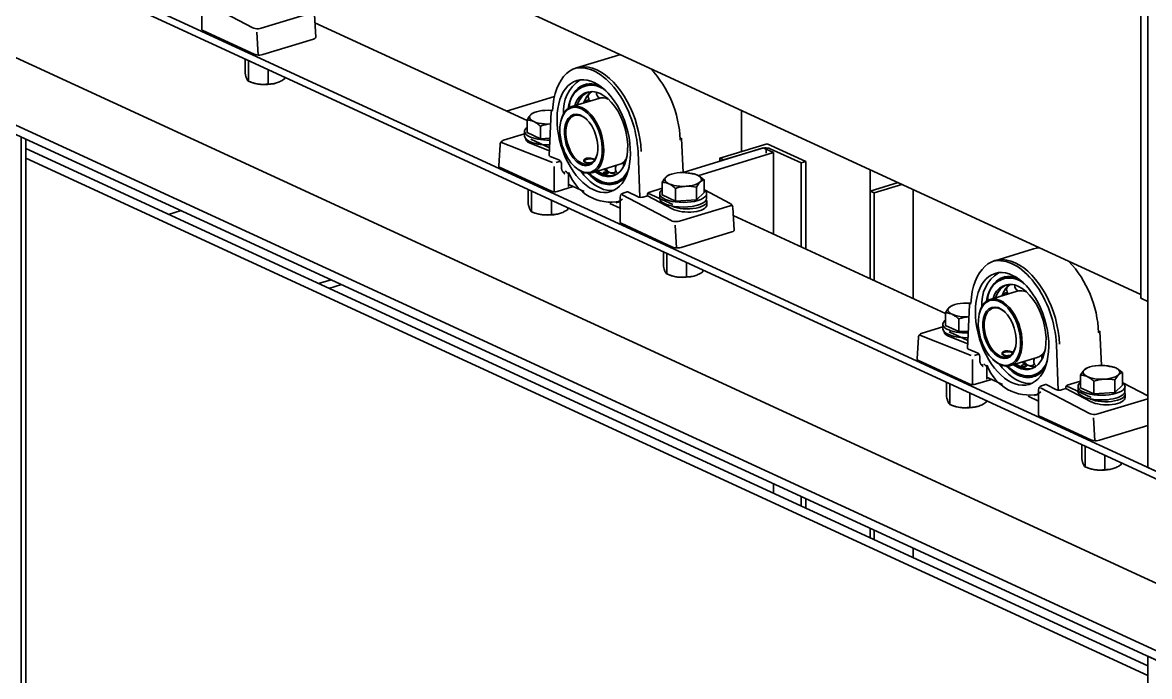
# Model space of a CAD drawing. Header units: millimetres. Extents: x -8400 to 8400, y -5940 to 5940.
# Drawn here: x 3929.8 to 4394.8, y 2509.1 to 2779.2 of the extents above; entities that cross this region are included whole.
import ezdxf

# ---------------------------------------------------------------- set-up
doc = ezdxf.new("R2010")
doc.units = ezdxf.units.MM
doc.layers.add('粗实线层', color=7, linetype='Continuous', lineweight=35)

msp = doc.modelspace()

# ---------------------------------------------------------------- linework, layer by layer
at = {"layer": '粗实线层', "linetype": 'Continuous', "lineweight": 35}
for points in [[(5429.862, 2115.853), (5429.862, 2117.75), (3411.605, 3048.757), (3411.605, 3046.86), (3411.713, 3046.127), (3412.025, 3045.541), (3412.506, 3045.166), (5429.848, 2114.581)], [(4447.29, 2571.004), (4394.178, 2595.504), (4394.178, 2985.441), (4447.29, 2960.941), (4447.29, 2571.004), (4479.92, 2580.974), (4479.92, 2625.956)], [(3458.919, 2980.673), (4426.231, 2534.459)], [(3415.693, 2976.684), (3413.26, 2975.485), (3412.732, 2975.131), (3412.27, 2974.628), (3411.911, 2974.017), (3411.683, 2973.345), (3411.605, 2972.668), (3411.605, 2970.77), (5429.862, 2039.763), (5429.862, 2041.661)], [(3412.133, 2974.427), (5430.389, 2043.419)], [(4391.296, 2938.288), (4391.296, 2665.333), (4394.178, 2664.003)], [(3931.174, 2879.085), (4391.286, 2666.838)], [(4004.681, 2787.655), (4024.803, 2777.043), (4025.284, 2776.846), (4025.865, 2776.703), (4026.505, 2776.624), (4027.162, 2776.613), (4027.792, 2776.671), (4028.352, 2776.796), (4049.235, 2783.177), (4049.606, 2783.318), (4049.892, 2783.489)], [(4138.043, 2738.679), (4050.469, 2779.076)], [(4027.006, 2765.765), (4026.461, 2775.166)], [(4021.637, 2764.178), (4021.637, 2758.216), (4021.808, 2757.557), (4021.981, 2756.956), (4022.067, 2756.681), (4022.155, 2756.424), (4022.243, 2756.186), (4022.332, 2755.969), (4022.354, 2755.918), (4022.376, 2755.868), (4022.387, 2755.844), (4022.398, 2755.82), (4022.409, 2755.796), (4022.42, 2755.773), (4022.464, 2755.684), (4022.508, 2755.6), (4022.596, 2755.449), (4022.683, 2755.319), (4022.855, 2755.114), (4023.026, 2754.975)], [(4023.026, 2763.236), (4022.937, 2763.584)], [(4023.554, 2763.304), (4023.026, 2763.236), (4023.026, 2754.975), (4024.033, 2754.571), (4025.048, 2754.228), (4025.559, 2754.082), (4026.074, 2753.956), (4026.591, 2753.849), (4027.112, 2753.764), (4028.382, 2753.628), (4029.695, 2753.578), (4031.011, 2753.614), (4032.291, 2753.735), (4033.496, 2753.937), (4034.588, 2754.216)], [(4174.41, 2765.36), (4158.355, 2760.455)], [(4176.792, 2765.783), (4175.583, 2765.642), (4174.41, 2765.361)], [(4031.197, 2759.768), (4031.197, 2753.806), (4030.193, 2753.69), (4029.178, 2753.637), (4028.666, 2753.638), (4028.151, 2753.659), (4027.892, 2753.677), (4027.632, 2753.7), (4027.567, 2753.707), (4027.502, 2753.714), (4027.437, 2753.722), (4027.372, 2753.729), (4027.242, 2753.746), (4027.112, 2753.764), (4025.667, 2754.04), (4024.412, 2754.426), (4023.872, 2754.631)], [(4037.979, 2756.64), (4037.979, 2755.879), (4037.564, 2755.615), (4037.144, 2755.363), (4037.038, 2755.302), (4036.932, 2755.242), (4036.826, 2755.184), (4036.721, 2755.126), (4036.509, 2755.013), (4036.297, 2754.905), (4035.871, 2754.703), (4035.445, 2754.52), (4035.018, 2754.357), (4034.588, 2754.216), (4034.158, 2754.095), (4033.725, 2753.995), (4033.671, 2753.984), (4033.617, 2753.974), (4033.563, 2753.964), (4033.509, 2753.954), (4033.402, 2753.935), (4033.294, 2753.917), (4033.08, 2753.886), (4032.868, 2753.86), (4032.445, 2753.822), (4032.025, 2753.801), (4031.61, 2753.797), (4031.197, 2753.806)], [(4035.205, 2754.426), (4035.237, 2754.438)], [(4162.693, 2753.881), (4160.691, 2752.765)], [(4149.294, 2748.597), (4129.585, 2742.575)], [(4158.645, 2745.147), (4159.232, 2746.538), (4159.941, 2747.768), (4160.763, 2748.82), (4161.688, 2749.683), (4162.705, 2750.344)], [(4158.745, 2745.177), (4159.283, 2746.44), (4159.923, 2747.569), (4160.657, 2748.55), (4161.48, 2749.375), (4162.381, 2750.035), (4163.352, 2750.522)], [(4164.74, 2750.667), (4163.71, 2749.815), (4162.796, 2748.739), (4162.011, 2747.454), (4161.366, 2745.977)], [(4163.583, 2749.851), (4162.705, 2748.689), (4161.963, 2747.384), (4161.423, 2746.135)], [(4171.526, 2747.546), (4170.497, 2747.897), (4169.486, 2748.07), (4168.503, 2748.061), (4167.562, 2747.871)], [(4167.563, 2747.872), (4156.458, 2744.479)], [(4141.258, 2742.104), (4140.761, 2741.915), (4140.365, 2741.728), (4140.17, 2741.609), (4139.974, 2741.469), (4139.776, 2741.307), (4139.578, 2741.122), (4139.529, 2741.073), (4139.479, 2741.022), (4139.454, 2740.996), (4139.429, 2740.969), (4139.405, 2740.943), (4139.379, 2740.916), (4139.281, 2740.805), (4139.182, 2740.688), (4138.986, 2740.442), (4138.791, 2740.177), (4138.404, 2739.598), (4138.021, 2738.961)], [(4143.541, 2731.193), (4138.021, 2733.739), (4138.021, 2738.961), (4138.36, 2738.942), (4138.702, 2738.908), (4138.787, 2738.897), (4138.874, 2738.885), (4138.959, 2738.872), (4139.045, 2738.857), (4139.218, 2738.825), (4139.391, 2738.789), (4139.737, 2738.702), (4140.084, 2738.594), (4140.432, 2738.466), (4140.781, 2738.315), (4141.131, 2738.143), (4141.483, 2737.948), (4141.527, 2737.922), (4141.571, 2737.896), (4141.615, 2737.869), (4141.659, 2737.842), (4141.747, 2737.788), (4141.834, 2737.733), (4142.009, 2737.618), (4142.182, 2737.499), (4142.526, 2737.249), (4142.867, 2736.984), (4143.205, 2736.706), (4143.541, 2736.415)], [(4147.858, 2737.303), (4146.541, 2737.267), (4145.228, 2737.318), (4143.958, 2737.453), (4142.77, 2737.669), (4141.7, 2737.96), (4140.781, 2738.315), (4140.04, 2738.725), (4139.5, 2739.178), (4139.178, 2739.658), (4139.083, 2740.153), (4139.218, 2740.646), (4139.578, 2741.122), (4140.154, 2741.568), (4140.927, 2741.97), (4141.875, 2742.315), (4142.967, 2742.593), (4144.171, 2742.796), (4145.452, 2742.917), (4147.009, 2742.95), (4148.552, 2742.862)], [(4148.55, 2742.81), (4148.099, 2742.587), (4147.929, 2742.297), (4147.145, 2724.27), (4147.239, 2724.073), (4147.525, 2723.904), (4151.145, 2722.474), (4151.484, 2722.259), (4151.793, 2721.903), (4152.04, 2721.442), (4152.199, 2720.924), (4152.254, 2720.404), (4152.254, 2719.018), (4152.257, 2718.918), (4152.262, 2718.82), (4152.272, 2718.723), (4152.286, 2718.629), (4152.302, 2718.536), (4152.322, 2718.445), (4152.334, 2718.4), (4152.346, 2718.356), (4152.359, 2718.312), (4152.373, 2718.269), (4152.435, 2718.101), (4152.507, 2717.942), (4152.587, 2717.793), (4152.676, 2717.651), (4152.724, 2717.583), (4152.773, 2717.516), (4152.823, 2717.451), (4152.875, 2717.388), (4152.982, 2717.266), (4153.093, 2717.149), (4153.207, 2717.037), (4153.323, 2716.928), (4153.382, 2716.875), (4153.441, 2716.821), (4153.471, 2716.795), (4153.5, 2716.768), (4153.515, 2716.755), (4153.53, 2716.742), (4153.545, 2716.729), (4153.56, 2716.715)], [(4162.755, 2739.062), (4161.71, 2739.925), (4160.638, 2740.547)], [(4226.463, 2742.897), (4226.463, 2725.942)], [(4136.978, 2734.261), (4136.978, 2732.311)], [(4147.456, 2731.43), (4143.541, 2731.193), (4143.541, 2736.415), (4144.604, 2736.74), (4145.677, 2737.003), (4146.217, 2737.108), (4146.761, 2737.194), (4147.711, 2737.293)], [(4151.97, 2738.509), (4151.898, 2738.182)], [(3929.221, 2731.993), (3929.221, 2356.749), (3929.155, 2356.123), (3928.959, 2355.499), (3928.648, 2354.919), (3928.243, 2354.423), (3927.77, 2354.045), (3927.264, 2353.811), (3916.169, 2350.421), (3916.169, 2348.082), (3931.179, 2352.668), (3931.179, 2731.089)], [(4136.978, 2733.189), (4128.358, 2730.555), (4128.025, 2730.434), (4127.721, 2730.263), (4127.425, 2730.022), (4127.172, 2729.727), (4127.009, 2729.448), (4126.911, 2729.145), (4126.895, 2729.005), (4126.894, 2728.861)], [(4127.23, 2729.806), (4127.527, 2729.658), (4148.577, 2721.339)], [(4147.228, 2726.183), (4139.323, 2729.307), (4138.689, 2729.598), (4138.182, 2729.92), (4137.814, 2730.266), (4137.59, 2730.629), (4137.515, 2731.004), (4137.515, 2731.118)], [(4147.284, 2727.479), (4139.558, 2731.043)], [(4394.169, 2513.537), (3931.171, 2727.115)], [(4157.095, 2711.433), (4150.492, 2709.416), (4149.912, 2709.3), (4149.258, 2709.277), (4148.631, 2709.35), (4148.125, 2709.507), (4126.886, 2719.304), (4126.566, 2719.493), (4126.373, 2719.705), (4126.316, 2719.928), (4126.862, 2728.824)], [(4184.595, 2707.017), (4183.81, 2725.771)], [(4239.665, 2725.456), (4235.416, 2727.416), (4202.38, 2717.322)], [(4239.665, 2691.799), (4239.665, 2725.456), (4208.468, 2715.924)], [(4236.721, 2727.419), (4236.721, 2725.184)], [(4394.172, 2509.532), (3931.174, 2723.11)], [(4150.036, 2721.357), (4151.798, 2721.896)], [(4165.914, 2722.62), (4165.86, 2722.646), (4165.779, 2722.681), (4165.694, 2722.717), (4165.604, 2722.753), (4165.51, 2722.788), (4165.462, 2722.806), (4165.412, 2722.823), (4165.362, 2722.841), (4165.311, 2722.857), (4165.207, 2722.891), (4165.099, 2722.923), (4164.989, 2722.954), (4164.876, 2722.984), (4164.847, 2722.992), (4164.818, 2722.999), (4164.789, 2723.006), (4164.76, 2723.013), (4164.701, 2723.027), (4164.642, 2723.041), (4164.524, 2723.066), (4164.404, 2723.09), (4164.283, 2723.112), (4164.16, 2723.131), (4164.099, 2723.141), (4164.037, 2723.149), (4163.975, 2723.157), (4163.913, 2723.164), (4163.789, 2723.177), (4163.666, 2723.187), (4163.544, 2723.194), (4163.422, 2723.198), (4163.302, 2723.2), (4163.182, 2723.198), (4163.122, 2723.196), (4163.063, 2723.193), (4163.005, 2723.19), (4162.947, 2723.185), (4162.834, 2723.174), (4162.723, 2723.16), (4162.615, 2723.142), (4162.51, 2723.121), (4162.458, 2723.109), (4162.408, 2723.096), (4162.383, 2723.089), (4162.358, 2723.082), (4162.333, 2723.075), (4162.309, 2723.068), (4162.214, 2723.037), (4162.124, 2723.003), (4162.038, 2722.966), (4161.957, 2722.926), (4161.88, 2722.883), (4161.808, 2722.838), (4161.741, 2722.79), (4161.679, 2722.74), (4161.623, 2722.688), (4161.573, 2722.635), (4161.528, 2722.58), (4161.488, 2722.523), (4161.479, 2722.508), (4161.471, 2722.494), (4161.463, 2722.479), (4161.455, 2722.465), (4161.441, 2722.435), (4161.427, 2722.406), (4161.405, 2722.346), (4161.39, 2722.287), (4161.38, 2722.227), (4161.377, 2722.167), (4161.377, 2722.137), (4161.379, 2722.107), (4161.383, 2722.077), (4161.388, 2722.047), (4161.402, 2721.988), (4161.423, 2721.931), (4161.449, 2721.874), (4161.481, 2721.82), (4161.519, 2721.766), (4161.563, 2721.714), (4161.587, 2721.689), (4161.613, 2721.664), (4161.64, 2721.64), (4161.669, 2721.616), (4161.729, 2721.57), (4161.795, 2721.528), (4161.866, 2721.487), (4161.943, 2721.449), (4162.024, 2721.414), (4162.109, 2721.383), (4162.199, 2721.354), (4162.293, 2721.328), (4162.39, 2721.305), (4162.491, 2721.285), (4162.517, 2721.281), (4162.543, 2721.276), (4162.57, 2721.272), (4162.597, 2721.268), (4162.65, 2721.261), (4162.705, 2721.255), (4162.815, 2721.244), (4162.927, 2721.236), (4163.042, 2721.231), (4163.159, 2721.229), (4163.218, 2721.229), (4163.278, 2721.229), (4163.339, 2721.231), (4163.4, 2721.233), (4163.522, 2721.238), (4163.643, 2721.246), (4163.766, 2721.257), (4163.889, 2721.269), (4164.012, 2721.283), (4164.136, 2721.3), (4164.167, 2721.304), (4164.198, 2721.309), (4164.229, 2721.313), (4164.26, 2721.318), (4164.321, 2721.328), (4164.381, 2721.338), (4164.571, 2721.372)], [(4161.901, 2722.38), (4161.593, 2722.12), (4161.431, 2721.932), (4161.377, 2721.736)], [(4165.88, 2722.398), (4165.752, 2722.485), (4165.597, 2722.566), (4165.115, 2722.731), (4164.524, 2722.835), (4163.877, 2722.869), (4163.233, 2722.83), (4162.648, 2722.721), (4162.175, 2722.552), (4161.855, 2722.338), (4161.718, 2722.099), (4161.774, 2721.855), (4162.02, 2721.628), (4162.434, 2721.438), (4162.978, 2721.303), (4163.605, 2721.234)], [(4164.817, 2717.119), (4175.922, 2720.512)], [(4175.922, 2720.512), (4176.808, 2720.88), (4177.627, 2721.422), (4178.37, 2722.131), (4179.026, 2722.997)], [(4217.507, 2723.166), (4217.507, 2721.942)], [(4251.061, 2721.2), (4251.061, 2686.543)], [(4253.019, 2721.798), (4253.019, 2685.64)], [(4149.187, 2709.281), (4149.187, 2719.73)], [(4152.833, 2717.439), (4153.217, 2717.425), (4153.615, 2717.186)], [(4155.061, 2717.069), (4155.061, 2711.591), (4155.132, 2711.949), (4155.326, 2712.144), (4155.592, 2712.126), (4161.536, 2709.385)], [(4157.517, 2719.792), (4157.759, 2719.561)], [(4173.812, 2709.868), (4172.441, 2709.798), (4171.03, 2709.942), (4169.593, 2710.299), (4168.143, 2710.865), (4166.769, 2711.591), (4165.406, 2712.494), (4164.066, 2713.567), (4162.76, 2714.802), (4161.498, 2716.187), (4160.291, 2717.712)], [(4173.276, 2715.747), (4172.064, 2715.727), (4170.814, 2715.925), (4169.545, 2716.338), (4168.269, 2716.961), (4167.004, 2717.787)], [(4173.911, 2715.961), (4172.834, 2715.822), (4171.719, 2715.865), (4170.576, 2716.09), (4169.418, 2716.493), (4168.257, 2717.071), (4167.105, 2717.817)], [(4169.726, 2718.618), (4171.086, 2717.755), (4172.456, 2717.128), (4173.815, 2716.747), (4175.144, 2716.617)], [(4169.859, 2718.459), (4170.838, 2717.884), (4172.676, 2717.014), (4174.545, 2716.468)], [(4197.026, 2716.379), (4196.529, 2716.19), (4196.132, 2716.003), (4195.937, 2715.883), (4195.741, 2715.743), (4195.544, 2715.582), (4195.346, 2715.397), (4195.296, 2715.348), (4195.247, 2715.297), (4195.222, 2715.27), (4195.197, 2715.244), (4195.172, 2715.218), (4195.147, 2715.191), (4195.048, 2715.079), (4194.95, 2714.963), (4194.754, 2714.717), (4194.558, 2714.452), (4194.171, 2713.873), (4193.789, 2713.236)], [(4201.219, 2717.192), (4201.769, 2717.214), (4202.316, 2717.215), (4202.86, 2717.194), (4203.4, 2717.154), (4204.472, 2717.021), (4205.536, 2716.826), (4205.874, 2716.806), (4206.216, 2716.772), (4206.302, 2716.761), (4206.388, 2716.748), (4206.474, 2716.735), (4206.56, 2716.721), (4206.733, 2716.689), (4206.905, 2716.653), (4207.251, 2716.565), (4207.599, 2716.458), (4207.946, 2716.33), (4208.295, 2716.179), (4208.646, 2716.007), (4208.998, 2715.812), (4209.042, 2715.786), (4209.086, 2715.76), (4209.13, 2715.733), (4209.174, 2715.707), (4209.262, 2715.652), (4209.349, 2715.596), (4209.523, 2715.482), (4209.696, 2715.363), (4210.04, 2715.113), (4210.381, 2714.848), (4210.72, 2714.57), (4211.055, 2714.279)], [(4207.843, 2716.37), (4207.818, 2716.379)], [(4279.575, 2718.397), (4279.575, 2673.408)], [(4172.993, 2712.647), (4175.529, 2712.847)], [(4199.309, 2705.468), (4193.789, 2708.014), (4193.789, 2713.236), (4194.127, 2713.217), (4194.469, 2713.182), (4194.555, 2713.172), (4194.641, 2713.159), (4194.727, 2713.146), (4194.813, 2713.132), (4194.986, 2713.1), (4195.158, 2713.064), (4195.504, 2712.976), (4195.851, 2712.869), (4196.2, 2712.741), (4196.549, 2712.59), (4196.899, 2712.418), (4197.251, 2712.223), (4197.295, 2712.197), (4197.339, 2712.171), (4197.383, 2712.144), (4197.427, 2712.117), (4197.514, 2712.063), (4197.602, 2712.007), (4197.776, 2711.893), (4197.949, 2711.774), (4198.293, 2711.524), (4198.635, 2711.259), (4198.972, 2710.981), (4199.309, 2710.69)], [(4207.942, 2711.212), (4208.325, 2711.85), (4208.712, 2712.429), (4208.907, 2712.693), (4209.103, 2712.94), (4209.3, 2713.166), (4209.499, 2713.372), (4209.548, 2713.42), (4209.598, 2713.467), (4209.623, 2713.49), (4209.647, 2713.513), (4209.672, 2713.535), (4209.697, 2713.557), (4209.796, 2713.641), (4209.895, 2713.719), (4210.091, 2713.859), (4210.286, 2713.979), (4210.673, 2714.162), (4211.055, 2714.279), (4211.055, 2709.057), (4207.942, 2705.989)], [(4291.08, 2713.063), (4279.575, 2709.548), (4281.169, 2708.813), (4292.673, 2712.328)], [(4138.483, 2710.278), (4138.483, 2704.316), (4138.655, 2703.657), (4138.827, 2703.056), (4138.914, 2702.78), (4139.002, 2702.523), (4139.089, 2702.286), (4139.178, 2702.068), (4139.2, 2702.018), (4139.223, 2701.968), (4139.233, 2701.944), (4139.244, 2701.92), (4139.255, 2701.896), (4139.266, 2701.873), (4139.31, 2701.783), (4139.355, 2701.699), (4139.442, 2701.548), (4139.529, 2701.418), (4139.702, 2701.214), (4139.873, 2701.075)], [(4139.873, 2709.336), (4139.784, 2709.684)], [(4140.4, 2709.403), (4139.873, 2709.336), (4139.873, 2701.075), (4140.879, 2700.671), (4141.895, 2700.328), (4142.406, 2700.182), (4142.92, 2700.055), (4143.437, 2699.949), (4143.958, 2699.863), (4145.228, 2699.728), (4146.541, 2699.677), (4147.858, 2699.713), (4149.138, 2699.834), (4150.342, 2700.037), (4151.435, 2700.315)], [(4174.661, 2704.754), (4176.045, 2705.408), (4177.345, 2706.277)], [(4177.295, 2708.03), (4197.417, 2697.418), (4197.898, 2697.221), (4198.479, 2697.077), (4199.119, 2696.998), (4199.776, 2696.987), (4200.406, 2697.046), (4200.965, 2697.17), (4221.849, 2703.551), (4222.22, 2703.692), (4222.506, 2703.863)], [(4179.381, 2709.273), (4179.643, 2709.292), (4179.921, 2709.2), (4183.539, 2707.291), (4183.933, 2707.137), (4184.416, 2707.037), (4184.941, 2707), (4185.456, 2707.031), (4185.912, 2707.127), (4187.69, 2707.671), (4197.909, 2702.281)], [(4187.69, 2707.671), (4187.674, 2708.068), (4187.745, 2708.492), (4187.971, 2708.857), (4188.293, 2709.063), (4193.789, 2710.742)], [(4187.883, 2708.751), (4198.144, 2704.018)], [(4192.746, 2708.536), (4192.746, 2706.586)], [(4222.846, 2702.805), (4222.856, 2702.898), (4222.857, 2702.99), (4222.799, 2703.305), (4222.668, 2703.604), (4222.52, 2703.844), (4222.343, 2704.059), (4222.141, 2704.244), (4221.918, 2704.4), (4221.851, 2704.44), (4221.782, 2704.478), (4211.221, 2710.047)], [(4212.098, 2706.586), (4212.098, 2708.536)], [(4279.575, 2709.548), (4279.575, 2673.39)], [(4281.169, 2708.813), (4281.169, 2672.655)], [(4297.286, 2665.22), (4297.286, 2710.199)], [(4148.043, 2705.868), (4148.043, 2699.906), (4147.039, 2699.79), (4146.024, 2699.737), (4145.513, 2699.738), (4144.997, 2699.758), (4144.739, 2699.776), (4144.479, 2699.8), (4144.414, 2699.807), (4144.349, 2699.814), (4144.284, 2699.821), (4144.219, 2699.829), (4144.088, 2699.846), (4143.958, 2699.863), (4142.513, 2700.14), (4141.258, 2700.525), (4140.719, 2700.731)], [(4154.826, 2702.739), (4154.826, 2701.978), (4154.41, 2701.715), (4153.99, 2701.463), (4153.885, 2701.402), (4153.779, 2701.342), (4153.673, 2701.283), (4153.567, 2701.225), (4153.355, 2701.113), (4153.143, 2701.005), (4152.718, 2700.803), (4152.292, 2700.62), (4151.864, 2700.457), (4151.435, 2700.315), (4151.004, 2700.194), (4150.572, 2700.095), (4150.518, 2700.084), (4150.463, 2700.073), (4150.409, 2700.063), (4150.355, 2700.053), (4150.248, 2700.034), (4150.141, 2700.017), (4149.927, 2699.986), (4149.714, 2699.96), (4149.291, 2699.922), (4148.872, 2699.901), (4148.456, 2699.896), (4148.043, 2699.906)], [(4176.428, 2702.515), (4172.14, 2704.493)], [(4175.32, 2704.931), (4176.428, 2705.27)], [(4212.214, 2703.978), (4212.214, 2705.256)], [(3995.252, 2701.532), (3990.057, 2699.945)], [(4152.051, 2700.525), (4152.084, 2700.538)], [(4310.635, 2659.063), (4223.093, 2699.446)], [(4199.62, 2686.139), (4199.075, 2695.54)], [(4194.251, 2684.553), (4194.251, 2678.591), (4194.422, 2677.931), (4194.594, 2677.331), (4194.682, 2677.055), (4194.769, 2676.798), (4194.857, 2676.561), (4194.946, 2676.343), (4194.968, 2676.292), (4194.99, 2676.243), (4195.001, 2676.218), (4195.012, 2676.194), (4195.023, 2676.171), (4195.034, 2676.148), (4195.078, 2676.058), (4195.122, 2675.974), (4195.21, 2675.823), (4195.297, 2675.693), (4195.469, 2675.489), (4195.64, 2675.35)], [(4195.64, 2683.61), (4195.551, 2683.959)], [(4196.168, 2683.678), (4195.64, 2683.61), (4195.64, 2675.35), (4196.647, 2674.946), (4197.662, 2674.602), (4198.174, 2674.457), (4198.688, 2674.33), (4199.205, 2674.224), (4199.725, 2674.138), (4200.996, 2674.003), (4202.308, 2673.952), (4203.625, 2673.988), (4204.905, 2674.109), (4206.11, 2674.312), (4207.202, 2674.59)], [(4347.023, 2685.735), (4330.969, 2680.83)], [(4349.406, 2686.157), (4348.197, 2686.017), (4347.024, 2685.735)], [(4203.811, 2680.143), (4203.811, 2674.181), (4202.807, 2674.065), (4201.792, 2674.012), (4201.28, 2674.012), (4200.765, 2674.033), (4200.506, 2674.051), (4200.247, 2674.075), (4200.182, 2674.081), (4200.117, 2674.088), (4200.052, 2674.096), (4199.986, 2674.104), (4199.856, 2674.12), (4199.725, 2674.138), (4198.281, 2674.415), (4197.026, 2674.8), (4196.486, 2675.006)], [(4210.594, 2677.014), (4210.594, 2676.253), (4210.178, 2675.989), (4209.758, 2675.737), (4209.652, 2675.677), (4209.547, 2675.617), (4209.441, 2675.558), (4209.335, 2675.5), (4209.123, 2675.388), (4208.911, 2675.28), (4208.486, 2675.077), (4208.059, 2674.895), (4207.631, 2674.732), (4207.202, 2674.59), (4206.772, 2674.469), (4206.34, 2674.37), (4206.285, 2674.359), (4206.231, 2674.348), (4206.177, 2674.338), (4206.123, 2674.328), (4206.016, 2674.309), (4205.908, 2674.291), (4205.694, 2674.261), (4205.481, 2674.234), (4205.058, 2674.196), (4204.639, 2674.176), (4204.224, 2674.171), (4203.811, 2674.181)], [(4207.818, 2674.8), (4207.851, 2674.813)], [(4335.307, 2674.256), (4333.305, 2673.139)], [(4057.195, 2672.964), (4051.989, 2671.373)], [(4061.444, 2671.004), (4056.238, 2669.413)], [(4331.259, 2665.521), (4331.846, 2666.913), (4332.555, 2668.142), (4333.377, 2669.195), (4334.303, 2670.057), (4335.32, 2670.719)], [(4331.359, 2665.551), (4331.897, 2666.815), (4332.537, 2667.943), (4333.271, 2668.925), (4334.094, 2669.75), (4334.995, 2670.409), (4335.966, 2670.897)], [(4337.354, 2671.041), (4336.325, 2670.19), (4335.41, 2669.113), (4334.625, 2667.828), (4333.98, 2666.352)], [(4336.197, 2670.226), (4335.318, 2669.063), (4334.576, 2667.759), (4334.038, 2666.51)], [(4340.177, 2668.246), (4329.072, 2664.853)], [(4344.14, 2667.92), (4343.112, 2668.272), (4342.1, 2668.444), (4341.117, 2668.436), (4340.176, 2668.246)], [(4313.872, 2662.479), (4313.375, 2662.289), (4312.978, 2662.102), (4312.784, 2661.983), (4312.588, 2661.843), (4312.391, 2661.681), (4312.192, 2661.497), (4312.142, 2661.447), (4312.093, 2661.396), (4312.068, 2661.37), (4312.043, 2661.344), (4312.018, 2661.317), (4311.994, 2661.29), (4311.895, 2661.179), (4311.796, 2661.063), (4311.6, 2660.817), (4311.405, 2660.552), (4311.018, 2659.972), (4310.635, 2659.336)], [(4316.155, 2656.79), (4315.819, 2657.08), (4315.481, 2657.359), (4315.14, 2657.624), (4314.796, 2657.873), (4314.623, 2657.992), (4314.448, 2658.107), (4314.361, 2658.163), (4314.273, 2658.217), (4314.23, 2658.244), (4314.186, 2658.27), (4314.141, 2658.296), (4314.097, 2658.322), (4313.746, 2658.517), (4313.395, 2658.69), (4312.655, 2659.1), (4312.115, 2659.552), (4311.792, 2660.033), (4311.697, 2660.527), (4311.831, 2661.02), (4312.192, 2661.497), (4312.768, 2661.942), (4313.541, 2662.344), (4314.488, 2662.689), (4315.581, 2662.967), (4316.786, 2663.17), (4318.065, 2663.291), (4319.623, 2663.324), (4321.166, 2663.236)], [(4321.164, 2663.184), (4320.712, 2662.962), (4320.543, 2662.671), (4319.759, 2644.644), (4319.853, 2644.447), (4320.14, 2644.279), (4323.759, 2642.848), (4324.098, 2642.633), (4324.407, 2642.277), (4324.654, 2641.816), (4324.813, 2641.299), (4324.868, 2640.778), (4324.868, 2639.392), (4324.871, 2639.292), (4324.877, 2639.194), (4324.886, 2639.097), (4324.899, 2639.003), (4324.916, 2638.91), (4324.937, 2638.82), (4324.948, 2638.775), (4324.96, 2638.73), (4324.973, 2638.686), (4324.987, 2638.643), (4325.049, 2638.475), (4325.12, 2638.317), (4325.202, 2638.167), (4325.29, 2638.025), (4325.338, 2637.957), (4325.386, 2637.891), (4325.437, 2637.825), (4325.489, 2637.762), (4325.596, 2637.64), (4325.707, 2637.524), (4325.821, 2637.411), (4325.937, 2637.303), (4325.996, 2637.249), (4326.055, 2637.195), (4326.084, 2637.169), (4326.114, 2637.142), (4326.129, 2637.129), (4326.144, 2637.116), (4326.159, 2637.103), (4326.173, 2637.09)], [(4335.369, 2659.436), (4334.324, 2660.299), (4333.252, 2660.922)], [(4320.471, 2657.677), (4319.155, 2657.642), (4317.842, 2657.692), (4316.572, 2657.828), (4315.384, 2658.044), (4314.314, 2658.334), (4313.395, 2658.69), (4313.046, 2658.84), (4312.698, 2658.968), (4312.351, 2659.076), (4312.004, 2659.163), (4311.832, 2659.2), (4311.659, 2659.231), (4311.574, 2659.246), (4311.487, 2659.259), (4311.401, 2659.271), (4311.315, 2659.282), (4310.974, 2659.317), (4310.635, 2659.336), (4310.635, 2654.114), (4316.155, 2651.568), (4320.07, 2651.804)], [(4320.325, 2657.668), (4319.375, 2657.568), (4318.832, 2657.482), (4318.291, 2657.377), (4317.218, 2657.114), (4316.155, 2656.79), (4316.155, 2651.568)], [(4324.584, 2658.883), (4324.513, 2658.557)], [(4309.592, 2653.564), (4300.972, 2650.93), (4300.639, 2650.809), (4300.334, 2650.637), (4300.039, 2650.397), (4299.786, 2650.102), (4299.623, 2649.823), (4299.525, 2649.52), (4299.508, 2649.379), (4299.508, 2649.235)], [(4309.592, 2654.635), (4309.592, 2652.686)], [(4319.842, 2646.557), (4311.937, 2649.681), (4311.303, 2649.973), (4310.797, 2650.294), (4310.428, 2650.64), (4310.204, 2651.004), (4310.129, 2651.378), (4310.129, 2651.492)], [(4319.898, 2647.854), (4312.172, 2651.418)], [(4329.709, 2631.807), (4323.106, 2629.79), (4322.526, 2629.675), (4321.872, 2629.652), (4321.244, 2629.724), (4320.739, 2629.881), (4299.5, 2639.678), (4299.181, 2639.868), (4298.987, 2640.079), (4298.931, 2640.302), (4299.476, 2649.198)], [(4299.844, 2650.18), (4300.141, 2650.033), (4321.191, 2641.714)], [(4357.209, 2627.391), (4356.424, 2646.145)], [(4322.65, 2641.732), (4324.412, 2642.27)], [(4334.515, 2642.755), (4334.207, 2642.494), (4334.045, 2642.306), (4333.99, 2642.11)], [(4338.528, 2642.994), (4338.473, 2643.02), (4338.393, 2643.056), (4338.308, 2643.092), (4338.219, 2643.127), (4338.124, 2643.163), (4338.076, 2643.18), (4338.026, 2643.198), (4337.976, 2643.215), (4337.925, 2643.232), (4337.821, 2643.265), (4337.713, 2643.297), (4337.603, 2643.328), (4337.49, 2643.358), (4337.462, 2643.366), (4337.433, 2643.373), (4337.403, 2643.38), (4337.374, 2643.387), (4337.315, 2643.401), (4337.256, 2643.415), (4337.138, 2643.441), (4337.018, 2643.464), (4336.897, 2643.486), (4336.774, 2643.506), (4336.713, 2643.515), (4336.651, 2643.523), (4336.589, 2643.531), (4336.527, 2643.539), (4336.403, 2643.551), (4336.28, 2643.561), (4336.158, 2643.569), (4336.037, 2643.573), (4335.916, 2643.574), (4335.796, 2643.573), (4335.736, 2643.571), (4335.677, 2643.568), (4335.619, 2643.564), (4335.561, 2643.56), (4335.448, 2643.549), (4335.337, 2643.534), (4335.229, 2643.516), (4335.124, 2643.495), (4335.072, 2643.483), (4335.022, 2643.47), (4334.997, 2643.463), (4334.972, 2643.456), (4334.947, 2643.449), (4334.923, 2643.442), (4334.828, 2643.411), (4334.738, 2643.377), (4334.652, 2643.34), (4334.571, 2643.3), (4334.494, 2643.258), (4334.422, 2643.212), (4334.354, 2643.164), (4334.293, 2643.114), (4334.237, 2643.063), (4334.187, 2643.009), (4334.142, 2642.954), (4334.103, 2642.897), (4334.093, 2642.883), (4334.085, 2642.868), (4334.077, 2642.854), (4334.069, 2642.839), (4334.054, 2642.809), (4334.041, 2642.78), (4334.02, 2642.721), (4334.004, 2642.661), (4333.994, 2642.601), (4333.991, 2642.541), (4333.991, 2642.511), (4333.993, 2642.481), (4333.996, 2642.451), (4334.002, 2642.421), (4334.016, 2642.363), (4334.037, 2642.305), (4334.063, 2642.249), (4334.095, 2642.194), (4334.133, 2642.14), (4334.177, 2642.088), (4334.201, 2642.063), (4334.227, 2642.038), (4334.254, 2642.014), (4334.283, 2641.99), (4334.343, 2641.945), (4334.409, 2641.902), (4334.481, 2641.862), (4334.557, 2641.824), (4334.638, 2641.789), (4334.724, 2641.757), (4334.813, 2641.728), (4334.906, 2641.702), (4335.004, 2641.679), (4335.105, 2641.66), (4335.131, 2641.655), (4335.158, 2641.651), (4335.184, 2641.647), (4335.21, 2641.643), (4335.264, 2641.635), (4335.318, 2641.629), (4335.429, 2641.618), (4335.542, 2641.61), (4335.656, 2641.605), (4335.773, 2641.603), (4335.833, 2641.603), (4335.892, 2641.604), (4335.953, 2641.605), (4336.013, 2641.607), (4336.135, 2641.613), (4336.258, 2641.621), (4336.38, 2641.631), (4336.503, 2641.643), (4336.626, 2641.658), (4336.75, 2641.674), (4336.781, 2641.679), (4336.812, 2641.683), (4336.843, 2641.688), (4336.873, 2641.692), (4336.935, 2641.702), (4336.996, 2641.712), (4337.184, 2641.746)], [(4338.494, 2642.772), (4338.366, 2642.86), (4338.212, 2642.94), (4337.729, 2643.105), (4337.138, 2643.209), (4336.491, 2643.243), (4335.847, 2643.204), (4335.262, 2643.095), (4334.788, 2642.926), (4334.469, 2642.713), (4334.332, 2642.473), (4334.388, 2642.229), (4334.635, 2642.002), (4335.048, 2641.813), (4335.593, 2641.677), (4336.219, 2641.608)], [(4348.536, 2640.886), (4349.422, 2641.254), (4350.241, 2641.797), (4350.984, 2642.505), (4351.64, 2643.371)], [(4321.801, 2629.655), (4321.801, 2640.105)], [(4325.447, 2637.813), (4325.831, 2637.8), (4326.229, 2637.561)], [(4327.675, 2637.444), (4327.675, 2631.966), (4327.746, 2632.323), (4327.94, 2632.519), (4328.206, 2632.5), (4334.15, 2629.759)], [(4330.131, 2640.167), (4330.373, 2639.936)], [(4346.426, 2630.243), (4345.055, 2630.172), (4343.645, 2630.316), (4342.208, 2630.673), (4340.757, 2631.24), (4339.383, 2631.966), (4338.02, 2632.869), (4336.68, 2633.942), (4335.374, 2635.176), (4334.112, 2636.561), (4332.905, 2638.086)], [(4337.432, 2637.493), (4348.536, 2640.886)], [(4345.89, 2636.121), (4344.678, 2636.101), (4343.429, 2636.299), (4342.159, 2636.712), (4340.883, 2637.336), (4339.618, 2638.162)], [(4346.526, 2636.335), (4345.448, 2636.197), (4344.332, 2636.24), (4343.19, 2636.464), (4342.032, 2636.867), (4340.871, 2637.445), (4339.72, 2638.192)], [(4342.34, 2638.993), (4343.7, 2638.129), (4345.069, 2637.503), (4346.429, 2637.121), (4347.758, 2636.991)], [(4342.473, 2638.833), (4343.453, 2638.258), (4345.29, 2637.389), (4347.159, 2636.842)], [(4369.64, 2636.754), (4369.143, 2636.564), (4368.746, 2636.378), (4368.551, 2636.258), (4368.355, 2636.118), (4368.158, 2635.956), (4367.96, 2635.771), (4367.91, 2635.722), (4367.861, 2635.671), (4367.836, 2635.645), (4367.811, 2635.619), (4367.786, 2635.592), (4367.761, 2635.565), (4367.663, 2635.454), (4367.563, 2635.338), (4367.368, 2635.091), (4367.172, 2634.826), (4366.786, 2634.247), (4366.403, 2633.611)], [(4373.833, 2637.566), (4374.383, 2637.588), (4374.93, 2637.589), (4375.473, 2637.569), (4376.014, 2637.529), (4377.087, 2637.395), (4378.15, 2637.2), (4378.488, 2637.18), (4378.83, 2637.146), (4378.916, 2637.135), (4379.002, 2637.123), (4379.088, 2637.11), (4379.174, 2637.095), (4379.346, 2637.064), (4379.519, 2637.027), (4379.865, 2636.94), (4380.212, 2636.833), (4380.56, 2636.704), (4380.91, 2636.554), (4381.261, 2636.381), (4381.612, 2636.186), (4381.656, 2636.16), (4381.7, 2636.134), (4381.744, 2636.108), (4381.788, 2636.081), (4381.876, 2636.026), (4381.963, 2635.971), (4382.137, 2635.856), (4382.31, 2635.737), (4382.654, 2635.487), (4382.995, 2635.223), (4383.334, 2634.944), (4383.669, 2634.654)], [(4380.457, 2636.744), (4380.433, 2636.754)], [(4345.607, 2633.021), (4348.143, 2633.222)], [(4371.922, 2625.842), (4366.403, 2628.389), (4366.403, 2633.611), (4366.741, 2633.591), (4367.083, 2633.557), (4367.169, 2633.546), (4367.255, 2633.534), (4367.341, 2633.521), (4367.427, 2633.506), (4367.6, 2633.475), (4367.772, 2633.438), (4368.118, 2633.351), (4368.466, 2633.243), (4368.814, 2633.115), (4369.163, 2632.965), (4369.513, 2632.792), (4369.865, 2632.597), (4369.909, 2632.571), (4369.953, 2632.545), (4369.997, 2632.519), (4370.041, 2632.492), (4370.129, 2632.437), (4370.216, 2632.382), (4370.39, 2632.267), (4370.563, 2632.148), (4370.907, 2631.898), (4371.248, 2631.634), (4371.587, 2631.355), (4371.922, 2631.065)], [(4380.556, 2631.586), (4380.939, 2632.224), (4381.326, 2632.803), (4381.521, 2633.068), (4381.717, 2633.314), (4381.914, 2633.54), (4382.113, 2633.747), (4382.162, 2633.795), (4382.212, 2633.842), (4382.237, 2633.865), (4382.262, 2633.887), (4382.286, 2633.909), (4382.311, 2633.931), (4382.41, 2634.015), (4382.509, 2634.094), (4382.705, 2634.234), (4382.9, 2634.353), (4383.287, 2634.536), (4383.669, 2634.654), (4383.669, 2629.432), (4380.556, 2626.364)], [(4311.097, 2630.652), (4311.097, 2624.69), (4311.269, 2624.031), (4311.441, 2623.43), (4311.528, 2623.155), (4311.615, 2622.898), (4311.703, 2622.66), (4311.792, 2622.443), (4311.814, 2622.392), (4311.836, 2622.342), (4311.847, 2622.318), (4311.859, 2622.294), (4311.87, 2622.27), (4311.88, 2622.247), (4311.925, 2622.158), (4311.969, 2622.074), (4312.056, 2621.923), (4312.143, 2621.792), (4312.316, 2621.588), (4312.486, 2621.449)], [(4312.486, 2629.71), (4312.398, 2630.058)], [(4313.015, 2629.778), (4312.486, 2629.71), (4312.486, 2621.449), (4313.493, 2621.045), (4314.508, 2620.702), (4315.02, 2620.556), (4315.534, 2620.429), (4316.052, 2620.323), (4316.572, 2620.238), (4317.842, 2620.102), (4319.155, 2620.052), (4320.471, 2620.087), (4321.752, 2620.209), (4322.956, 2620.411), (4324.049, 2620.689)], [(4349.909, 2628.404), (4370.031, 2617.792), (4370.512, 2617.595), (4371.093, 2617.452), (4371.733, 2617.372), (4372.39, 2617.361), (4373.02, 2617.42), (4373.579, 2617.545), (4394.137, 2623.826)], [(4360.304, 2628.045), (4360.288, 2628.443), (4360.359, 2628.867), (4360.585, 2629.231), (4360.907, 2629.437), (4366.403, 2631.116)], [(4360.497, 2629.126), (4370.759, 2624.392)], [(4365.36, 2628.91), (4365.36, 2626.96)], [(4394.177, 2624.967), (4383.835, 2630.421)], [(4384.712, 2626.96), (4384.712, 2628.91)], [(4320.658, 2626.242), (4320.658, 2620.28), (4319.653, 2620.165), (4318.639, 2620.111), (4318.127, 2620.112), (4317.612, 2620.133), (4317.353, 2620.151), (4317.093, 2620.174), (4317.028, 2620.181), (4316.963, 2620.188), (4316.898, 2620.195), (4316.833, 2620.203), (4316.702, 2620.22), (4316.572, 2620.238), (4315.127, 2620.514), (4313.872, 2620.9), (4313.333, 2621.105)], [(4327.44, 2623.114), (4327.44, 2622.352), (4327.024, 2622.089), (4326.604, 2621.837), (4326.498, 2621.776), (4326.393, 2621.717), (4326.287, 2621.658), (4326.181, 2621.6), (4325.969, 2621.487), (4325.757, 2621.379), (4325.332, 2621.177), (4324.906, 2620.994), (4324.478, 2620.831), (4324.049, 2620.689), (4323.618, 2620.569), (4323.186, 2620.469), (4323.132, 2620.458), (4323.078, 2620.448), (4323.024, 2620.438), (4322.97, 2620.428), (4322.862, 2620.409), (4322.755, 2620.391), (4322.541, 2620.36), (4322.328, 2620.334), (4321.905, 2620.296), (4321.486, 2620.275), (4321.07, 2620.271), (4320.658, 2620.28)], [(4349.042, 2622.889), (4344.754, 2624.867)], [(4347.274, 2625.129), (4348.659, 2625.782), (4349.959, 2626.652)], [(4347.934, 2625.305), (4349.042, 2625.644)], [(4384.828, 2624.353), (4384.828, 2625.63)], [(4324.665, 2620.9), (4324.698, 2620.912)], [(4372.235, 2606.514), (4371.689, 2615.914)], [(4366.865, 2604.927), (4366.865, 2598.965), (4367.036, 2598.306), (4367.209, 2597.705), (4367.296, 2597.43), (4367.383, 2597.173), (4367.471, 2596.935), (4367.56, 2596.718), (4367.582, 2596.667), (4367.604, 2596.617), (4367.615, 2596.593), (4367.626, 2596.569), (4367.637, 2596.545), (4367.648, 2596.522), (4367.693, 2596.432), (4367.737, 2596.349), (4367.824, 2596.197), (4367.911, 2596.067), (4368.083, 2595.863), (4368.254, 2595.724)], [(4368.254, 2603.985), (4368.166, 2604.333)], [(4368.782, 2604.053), (4368.254, 2603.985), (4368.254, 2595.724), (4369.26, 2595.32), (4370.276, 2594.977), (4370.788, 2594.831), (4371.302, 2594.705), (4371.82, 2594.598), (4372.34, 2594.512), (4373.609, 2594.377), (4374.922, 2594.327), (4376.239, 2594.362), (4377.519, 2594.483), (4378.724, 2594.686), (4379.816, 2594.964)], [(4376.425, 2600.517), (4376.425, 2594.555), (4375.421, 2594.439), (4374.406, 2594.386), (4373.894, 2594.387), (4373.379, 2594.407), (4373.12, 2594.425), (4372.861, 2594.449), (4372.796, 2594.456), (4372.731, 2594.463), (4372.665, 2594.47), (4372.6, 2594.478), (4372.47, 2594.495), (4372.34, 2594.512), (4370.895, 2594.789), (4369.64, 2595.175), (4369.101, 2595.38)], [(4383.207, 2597.389), (4383.207, 2596.627), (4382.792, 2596.364), (4382.372, 2596.112), (4382.266, 2596.051), (4382.16, 2595.991), (4382.055, 2595.932), (4381.949, 2595.875), (4381.737, 2595.762), (4381.525, 2595.654), (4381.1, 2595.452), (4380.673, 2595.269), (4380.245, 2595.106), (4379.816, 2594.964), (4379.385, 2594.843), (4378.953, 2594.744), (4378.9, 2594.733), (4378.846, 2594.723), (4378.792, 2594.712), (4378.738, 2594.702), (4378.63, 2594.683), (4378.522, 2594.666), (4378.309, 2594.635), (4378.095, 2594.609), (4377.673, 2594.571), (4377.254, 2594.55), (4376.838, 2594.545), (4376.425, 2594.555)], [(4380.433, 2595.175), (4380.466, 2595.187)], [(4239.665, 2584.805), (4239.665, 2588.788)], [(4251.061, 2583.536), (4251.061, 2579.553)], [(4253.019, 2582.633), (4253.019, 2578.649)], [(4279.575, 2570.393), (4279.575, 2566.42)], [(4279.575, 2570.383), (4279.575, 2566.399)], [(4281.169, 2569.648), (4281.169, 2565.664)], [(4297.286, 2558.231), (4297.286, 2562.213)]]:
    msp.add_lwpolyline(points, dxfattribs=at)
for points in [[(4050.254, 2782.496), (4050.799, 2773.101), (4050.7, 2772.817), (4050.382, 2772.558), (4049.871, 2772.346), (4028.987, 2765.966), (4028.426, 2765.836), (4027.794, 2765.765), (4027.134, 2765.759), (4026.492, 2765.817), (4025.911, 2765.935), (4025.43, 2766.105), (4004.191, 2775.903), (4003.911, 2776.09), (4003.814, 2776.301), (4003.813, 2786.751, -0.3297945)], [(4202.39, 2717.212), (4201.801, 2731.305), (4201.643, 2731.056), (4201.18, 2730.843, 0.1802563), (4188.992, 2760.156)], [(4153.909, 2717.82), (4153.922, 2717.814), (4153.979, 2717.781), (4154.069, 2717.714), (4154.185, 2717.606), (4154.312, 2717.46), (4154.415, 2717.32), (4154.525, 2717.153), (4154.794, 2717.044), (4155.291, 2717.128, 0.3684382), (4176.428, 2705.343)], [(4179.268, 2716.619, -0.4183675), (4168.143, 2713.205), (4166.867, 2713.882), (4165.602, 2714.73), (4164.36, 2715.741), (4163.152, 2716.907)], [(4163.766, 2716.92), (4165.193, 2715.652), (4166.659, 2714.607), (4168.143, 2713.799, 0.4970933), (4180.121, 2719.637)], [(4172.523, 2717.104, 0.1260697), (4173.775, 2717.161, 0.1104744), (4174.734, 2717.705)], [(4179.381, 2709.273), (4177.619, 2708.735, 0.3297945), (4176.428, 2707.125), (4176.428, 2696.676), (4176.525, 2696.464), (4176.806, 2696.277), (4198.044, 2686.48), (4198.525, 2686.309), (4199.106, 2686.191), (4199.748, 2686.133), (4200.408, 2686.14), (4201.04, 2686.21), (4201.602, 2686.34), (4222.485, 2692.72), (4222.995, 2692.932), (4223.314, 2693.192), (4223.413, 2693.475), (4222.868, 2702.87)], [(4375.004, 2637.586), (4374.415, 2651.679), (4374.257, 2651.43), (4373.794, 2651.217, 0.1802535), (4361.605, 2680.53)], [(4326.522, 2638.194), (4326.537, 2638.188), (4326.593, 2638.156), (4326.683, 2638.088), (4326.798, 2637.98), (4326.926, 2637.835), (4327.029, 2637.695), (4327.139, 2637.527), (4327.408, 2637.418), (4327.905, 2637.502, 0.3684379), (4349.042, 2625.717)], [(4351.882, 2636.994, -0.4183683), (4340.757, 2633.58), (4339.481, 2634.257), (4338.216, 2635.104), (4336.975, 2636.116), (4335.766, 2637.281)], [(4336.38, 2637.294), (4337.807, 2636.026), (4339.273, 2634.981), (4340.757, 2634.173, 0.4970746), (4352.736, 2640.012)], [(4345.137, 2637.478, 0.126129), (4346.389, 2637.535, 0.1105193), (4347.348, 2638.08)], [(4394.177, 2612.813), (4374.215, 2606.714), (4373.654, 2606.585), (4373.022, 2606.514), (4372.363, 2606.508), (4371.72, 2606.565), (4371.139, 2606.683), (4370.658, 2606.854), (4349.419, 2616.651), (4349.139, 2616.839), (4349.042, 2617.05), (4349.042, 2627.5, -0.3298213), (4350.233, 2629.109), (4351.995, 2629.648), (4352.257, 2629.667), (4352.535, 2629.574), (4356.153, 2627.666), (4356.547, 2627.511), (4357.03, 2627.411), (4357.555, 2627.375), (4358.07, 2627.406), (4358.526, 2627.501), (4360.304, 2628.045), (4370.523, 2622.656)]]:
    msp.add_lwpolyline(points, format="xyb", dxfattribs=at)
for points in [[(4237.086, 2729.148), (4217.507, 2723.166), (4219.101, 2722.431), (4234.763, 2727.217), (4235.324, 2727.346), (4235.956, 2727.417), (4236.615, 2727.424), (4237.256, 2727.367), (4237.836, 2727.249), (4238.315, 2727.08), (4251.061, 2721.2), (4253.019, 2721.798)], [(4169.677, 2716.793), (4169.746, 2716.765), (4169.822, 2716.74), (4169.862, 2716.728), (4169.904, 2716.718), (4169.926, 2716.713), (4169.948, 2716.708), (4169.97, 2716.703), (4169.993, 2716.699), (4170.086, 2716.685), (4170.183, 2716.674), (4170.207, 2716.672), (4170.232, 2716.67), (4170.258, 2716.668), (4170.283, 2716.667), (4170.334, 2716.665), (4170.385, 2716.664), (4170.488, 2716.665), (4170.59, 2716.669), (4170.617, 2716.671), (4170.642, 2716.673), (4170.668, 2716.675), (4170.693, 2716.677), (4170.744, 2716.682), (4170.793, 2716.688), (4170.842, 2716.695), (4170.89, 2716.703), (4170.914, 2716.707), (4170.938, 2716.711), (4170.961, 2716.716), (4170.984, 2716.721), (4171.073, 2716.741), (4171.156, 2716.765), (4171.195, 2716.777), (4171.233, 2716.79), (4171.251, 2716.797), (4171.268, 2716.804), (4171.286, 2716.811), (4171.302, 2716.818), (4171.364, 2716.848), (4171.417, 2716.879), (4171.43, 2716.887), (4171.441, 2716.895), (4171.452, 2716.904), (4171.462, 2716.912), (4171.481, 2716.929), (4171.498, 2716.946), (4171.523, 2716.98), (4171.538, 2717.016), (4171.543, 2717.034), (4171.544, 2717.052), (4171.543, 2717.07), (4171.539, 2717.088), (4171.533, 2717.106), (4171.525, 2717.124), (4171.514, 2717.142), (4171.5, 2717.16), (4171.466, 2717.194), (4171.423, 2717.228), (4171.41, 2717.236), (4171.397, 2717.245), (4171.384, 2717.253), (4171.37, 2717.261), (4171.34, 2717.276), (4171.308, 2717.292), (4171.239, 2717.321), (4171.164, 2717.348), (4171.143, 2717.354), (4171.123, 2717.36), (4171.102, 2717.367), (4171.08, 2717.372), (4171.037, 2717.383), (4170.992, 2717.394), (4170.947, 2717.404), (4170.9, 2717.413), (4170.876, 2717.417), (4170.851, 2717.421), (4170.827, 2717.425), (4170.802, 2717.429), (4170.702, 2717.441), (4170.6, 2717.449), (4170.549, 2717.452), (4170.497, 2717.454), (4170.471, 2717.455), (4170.446, 2717.455), (4170.42, 2717.456), (4170.394, 2717.455), (4170.292, 2717.452), (4170.192, 2717.445), (4170.167, 2717.443), (4170.143, 2717.44), (4170.118, 2717.437), (4170.095, 2717.434), (4170.047, 2717.427), (4170.001, 2717.419), (4169.913, 2717.4), (4169.829, 2717.377), (4169.809, 2717.371), (4169.79, 2717.365), (4169.771, 2717.358), (4169.752, 2717.351), (4169.717, 2717.337), (4169.683, 2717.322), (4169.651, 2717.306), (4169.621, 2717.29), (4169.593, 2717.272), (4169.567, 2717.255), (4169.522, 2717.218), (4169.487, 2717.179), (4169.473, 2717.159), (4169.462, 2717.139), (4169.453, 2717.118), (4169.446, 2717.097), (4169.441, 2717.056), (4169.445, 2717.015), (4169.448, 2717.004), (4169.451, 2716.994), (4169.455, 2716.984), (4169.46, 2716.974), (4169.471, 2716.954), (4169.484, 2716.934), (4169.5, 2716.915), (4169.518, 2716.896), (4169.529, 2716.887), (4169.539, 2716.877), (4169.55, 2716.868), (4169.562, 2716.859), (4169.615, 2716.825)], [(4209.499, 2713.372), (4208.923, 2712.926), (4208.15, 2712.525), (4207.202, 2712.18), (4206.11, 2711.902), (4204.905, 2711.699), (4203.625, 2711.578), (4202.308, 2711.542), (4200.996, 2711.593), (4199.725, 2711.728), (4198.538, 2711.944), (4197.468, 2712.235), (4196.549, 2712.59), (4195.808, 2713), (4195.268, 2713.453), (4194.946, 2713.933), (4194.85, 2714.427), (4194.985, 2714.92), (4195.346, 2715.397), (4195.921, 2715.843), (4196.695, 2716.245), (4197.642, 2716.59), (4198.735, 2716.868), (4199.939, 2717.071), (4201.219, 2717.192), (4202.536, 2717.227), (4203.849, 2717.177), (4205.119, 2717.041), (4206.307, 2716.825), (4207.377, 2716.535), (4208.295, 2716.179), (4209.037, 2715.769), (4209.576, 2715.317), (4209.899, 2714.836), (4209.994, 2714.342), (4209.859, 2713.849)], [(4203.625, 2711.578), (4203.763, 2711.585), (4203.9, 2711.592), (4203.969, 2711.594), (4204.038, 2711.597), (4204.107, 2711.599), (4204.176, 2711.6), (4204.45, 2711.603), (4204.723, 2711.601), (4205.268, 2711.58), (4205.808, 2711.54), (4206.881, 2711.407), (4207.942, 2711.212), (4207.942, 2705.989), (4199.309, 2705.468), (4199.309, 2710.69), (4200.372, 2711.014), (4201.445, 2711.277), (4201.985, 2711.383), (4202.529, 2711.468), (4203.075, 2711.534)], [(4342.29, 2637.168), (4342.359, 2637.139), (4342.436, 2637.114), (4342.476, 2637.102), (4342.518, 2637.092), (4342.54, 2637.087), (4342.562, 2637.082), (4342.584, 2637.078), (4342.607, 2637.073), (4342.7, 2637.059), (4342.796, 2637.048), (4342.821, 2637.046), (4342.846, 2637.044), (4342.871, 2637.043), (4342.897, 2637.042), (4342.948, 2637.039), (4342.999, 2637.038), (4343.101, 2637.039), (4343.205, 2637.043), (4343.23, 2637.045), (4343.256, 2637.047), (4343.282, 2637.049), (4343.307, 2637.051), (4343.357, 2637.057), (4343.407, 2637.063), (4343.456, 2637.07), (4343.504, 2637.077), (4343.528, 2637.082), (4343.552, 2637.086), (4343.575, 2637.09), (4343.598, 2637.095), (4343.687, 2637.116), (4343.77, 2637.139), (4343.809, 2637.151), (4343.847, 2637.164), (4343.865, 2637.171), (4343.883, 2637.178), (4343.9, 2637.185), (4343.917, 2637.192), (4343.978, 2637.222), (4344.031, 2637.253), (4344.044, 2637.261), (4344.055, 2637.27), (4344.066, 2637.278), (4344.076, 2637.286), (4344.095, 2637.303), (4344.112, 2637.32), (4344.137, 2637.355), (4344.153, 2637.391), (4344.157, 2637.409), (4344.158, 2637.427), (4344.157, 2637.445), (4344.153, 2637.463), (4344.147, 2637.48), (4344.139, 2637.498), (4344.128, 2637.516), (4344.114, 2637.534), (4344.08, 2637.569), (4344.036, 2637.603), (4344.024, 2637.611), (4344.011, 2637.619), (4343.997, 2637.627), (4343.983, 2637.635), (4343.954, 2637.651), (4343.922, 2637.666), (4343.854, 2637.695), (4343.778, 2637.722), (4343.758, 2637.728), (4343.737, 2637.735), (4343.716, 2637.741), (4343.695, 2637.747), (4343.651, 2637.758), (4343.606, 2637.768), (4343.56, 2637.778), (4343.514, 2637.787), (4343.49, 2637.791), (4343.465, 2637.796), (4343.441, 2637.799), (4343.416, 2637.803), (4343.316, 2637.815), (4343.215, 2637.824), (4343.163, 2637.827), (4343.111, 2637.829), (4343.086, 2637.829), (4343.06, 2637.83), (4343.034, 2637.83), (4343.008, 2637.83), (4342.906, 2637.826), (4342.806, 2637.82), (4342.781, 2637.817), (4342.757, 2637.815), (4342.732, 2637.812), (4342.708, 2637.808), (4342.661, 2637.801), (4342.615, 2637.793), (4342.526, 2637.774), (4342.443, 2637.752), (4342.423, 2637.746), (4342.403, 2637.739), (4342.384, 2637.732), (4342.366, 2637.726), (4342.331, 2637.711), (4342.297, 2637.696), (4342.265, 2637.68), (4342.235, 2637.664), (4342.207, 2637.647), (4342.181, 2637.629), (4342.136, 2637.592), (4342.101, 2637.553), (4342.087, 2637.533), (4342.076, 2637.513), (4342.067, 2637.492), (4342.06, 2637.472), (4342.054, 2637.431), (4342.059, 2637.389), (4342.062, 2637.379), (4342.065, 2637.369), (4342.069, 2637.358), (4342.074, 2637.348), (4342.084, 2637.328), (4342.098, 2637.308), (4342.114, 2637.289), (4342.132, 2637.27), (4342.142, 2637.261), (4342.153, 2637.252), (4342.164, 2637.243), (4342.176, 2637.234), (4342.229, 2637.199)], [(4382.113, 2633.747), (4381.537, 2633.301), (4380.763, 2632.899), (4379.816, 2632.554), (4378.724, 2632.276), (4377.519, 2632.073), (4376.239, 2631.952), (4374.922, 2631.916), (4373.609, 2631.967), (4372.34, 2632.103), (4371.152, 2632.319), (4370.082, 2632.609), (4369.163, 2632.965), (4368.422, 2633.375), (4367.882, 2633.827), (4367.56, 2634.307), (4367.464, 2634.802), (4367.599, 2635.295), (4367.96, 2635.771), (4368.536, 2636.218), (4369.309, 2636.619), (4370.256, 2636.964), (4371.349, 2637.242), (4372.553, 2637.445), (4373.833, 2637.566), (4375.15, 2637.602), (4376.463, 2637.551), (4377.733, 2637.416), (4378.921, 2637.2), (4379.99, 2636.909), (4380.91, 2636.554), (4381.651, 2636.143), (4382.19, 2635.691), (4382.513, 2635.211), (4382.608, 2634.716), (4382.473, 2634.223)], [(4376.239, 2631.952), (4376.377, 2631.96), (4376.514, 2631.966), (4376.583, 2631.969), (4376.652, 2631.971), (4376.721, 2631.973), (4376.79, 2631.975), (4377.064, 2631.978), (4377.337, 2631.975), (4377.882, 2631.955), (4378.423, 2631.915), (4379.494, 2631.781), (4380.556, 2631.586), (4380.556, 2626.364), (4371.922, 2625.842), (4371.922, 2631.065), (4372.986, 2631.389), (4374.059, 2631.652), (4374.599, 2631.757), (4375.143, 2631.843), (4375.689, 2631.908)], [(4394.178, 2517.517), (4394.178, 2127.58), (4447.29, 2103.08), (4447.29, 2493.017)]]:
    msp.add_lwpolyline(points, close=True, dxfattribs=at)
for centre, radius, start, end in [((4168.394, 2742.688), 15.407, 123.6134, 184.56816), ((4164.937, 2744.157), 9.524, 72.79684, 180.82047), ((4164.486, 2744.28), 9.014, 47.67811, 181.41122), ((4164.838, 2743.446), 7.215, 62.73646, 168.55275), ((4165.808, 2748.538), 2.524, 130.23633, 224.06273), ((4169.125, 2750.262), 2.524, 176.50388, 244.21531), ((4169.123, 2750.266), 2.528, 294.76933, 307.94554), ((4163.592, 2744.69), 2.524, 88.46358, 148.75702), ((4176.95, 2718.913), 2.524, 150.53351, 234.40568), ((4176.945, 2718.899), 2.539, 69.70516, 76.14984), ((4180.267, 2720.637), 2.524, 153.88433, 198.61508), ((4180.259, 2720.649), 2.51, 120.62461, 124.54989), ((4171.642, 2721.59), 9.22, 210.48274, 323.87435), ((4173.038, 2719.575), 2.524, 195.77993, 236.42203), ((4341.012, 2663.06), 15.411, 123.62148, 184.56007), ((4337.55, 2664.532), 9.524, 72.79503, 180.82229), ((4337.1, 2664.654), 9.014, 47.6762, 181.41369), ((4337.452, 2663.82), 7.215, 62.73529, 168.55081), ((4338.422, 2668.912), 2.524, 130.24126, 224.08754), ((4341.739, 2670.637), 2.524, 176.50481, 244.21621), ((4336.206, 2665.064), 2.524, 88.46973, 148.75633), ((4341.739, 2670.636), 2.524, 294.76986, 307.96919), ((4349.568, 2639.3), 2.511, 69.68226, 76.19643), ((4352.88, 2641.011), 2.524, 153.8834, 198.61566), ((4352.872, 2641.025), 2.508, 120.63974, 124.56674), ((4344.256, 2641.964), 9.22, 210.48203, 323.87569), ((4345.651, 2639.949), 2.524, 195.77993, 236.42203), ((4349.564, 2639.287), 2.524, 150.52965, 234.40955)]:
    msp.add_arc(centre, radius, start, end, dxfattribs=at)
for centre, major_axis, ratio, start_param, end_param in [((4166.838, 2732.695), (-8.483, 27.762), 0.5850595, 4.2935392, 7.3102046), ((4165.532, 2732.291), (-8.481, 27.766), 0.5850442, 4.3022984, 6.2430362), ((4168.149, 2733.073), (-6.275, 20.537), 0.5847487, 5.8007473, 7.1412869), ((4168.143, 2733.092), (-5.285, 17.299), 0.5850617, 2.4828287, 5.8019428), ((4160.651, 2730.767), (-4.194, 13.711), 0.5842767, 5.8022503, 7.0878603), ((4160.638, 2730.799), (-4.178, 13.678), 0.5850468, 2.3358725, 5.8020702), ((4160.638, 2730.799), (-3.073, 10.059), 0.5850556, 5.8018916, 10.2305777), ((4146.649, 2734.26), (-9.65, 0.002), 0.3754949, 5.8144791, 7.9340524), ((4146.66, 2732.313), (9.695, 0.002), 0.3754265, 3.1416143, 4.7821931), ((4202.422, 2708.536), (-9.698, 0), 0.3754382, 5.8146982, 9.8932448), ((4202.422, 2706.586), (9.657, 0), 0.3754251, 3.1415464, 6.2830642), ((4204.156, 2704.192), (-8.077, 0.256), 0.4075529, 0.696676, 3.1542769), ((4204.156, 2705.257), (-8.026, 0.001), 0.3755026, 0.6837531, 3.3884527), ((4339.452, 2653.068), (-8.482, 27.761), 0.585053, 4.2936226, 7.3101952), ((4338.153, 2652.684), (-8.49, 27.746), 0.5849343, 4.301173, 6.2428947), ((4340.766, 2653.446), (-6.28, 20.538), 0.5847048, 5.8006541, 7.1411303), ((4340.757, 2653.466), (-5.286, 17.3), 0.5850472, 2.4828091, 5.8019062), ((4333.24, 2651.202), (-4.167, 13.655), 0.5857326, 5.8015708, 7.0902048), ((4333.252, 2651.173), (-4.179, 13.682), 0.5850523, 2.335885, 5.802046), ((4333.252, 2651.173), (-3.073, 10.057), 0.5850395, 5.8019381, 10.2306016), ((4319.261, 2654.633), (-9.677, 0.003), 0.3755035, 5.814486, 7.934288), ((4319.272, 2652.687), (9.689, 0.001), 0.3754161, 3.1415855, 4.7825178), ((4375.036, 2628.91), (9.706, 0), 0.3754219, 2.67301, 6.7516698), ((4375.036, 2626.96), (9.675, 0), 0.3753815, 3.1415225, 6.283228), ((4376.772, 2625.63), (-8.083, 0), 0.3753845, 0.6832295, 3.3886639), ((4376.771, 2624.566), (-8.03, 0.255), 0.4075639, 0.696462, 3.1542538)]:
    msp.add_ellipse(centre, major_axis=major_axis, ratio=ratio, start_param=start_param, end_param=end_param, dxfattribs=at)
for centre, major_axis, ratio in [((4165.532, 2732.294), (-7.007, 22.934), 0.5850494), ((4160.311, 2730.699), (-4.056, 13.274), 0.5850409), ((4160.312, 2730.699), (-3.198, 10.465), 0.5850457), ((4338.146, 2652.669), (-7.007, 22.935), 0.5850596), ((4332.926, 2651.074), (-4.056, 13.276), 0.5850699), ((4332.925, 2651.074), (-3.197, 10.464), 0.5850324)]:
    msp.add_ellipse(centre, major_axis=major_axis, ratio=ratio, dxfattribs=at)

doc.saveas('drawing.dxf')
